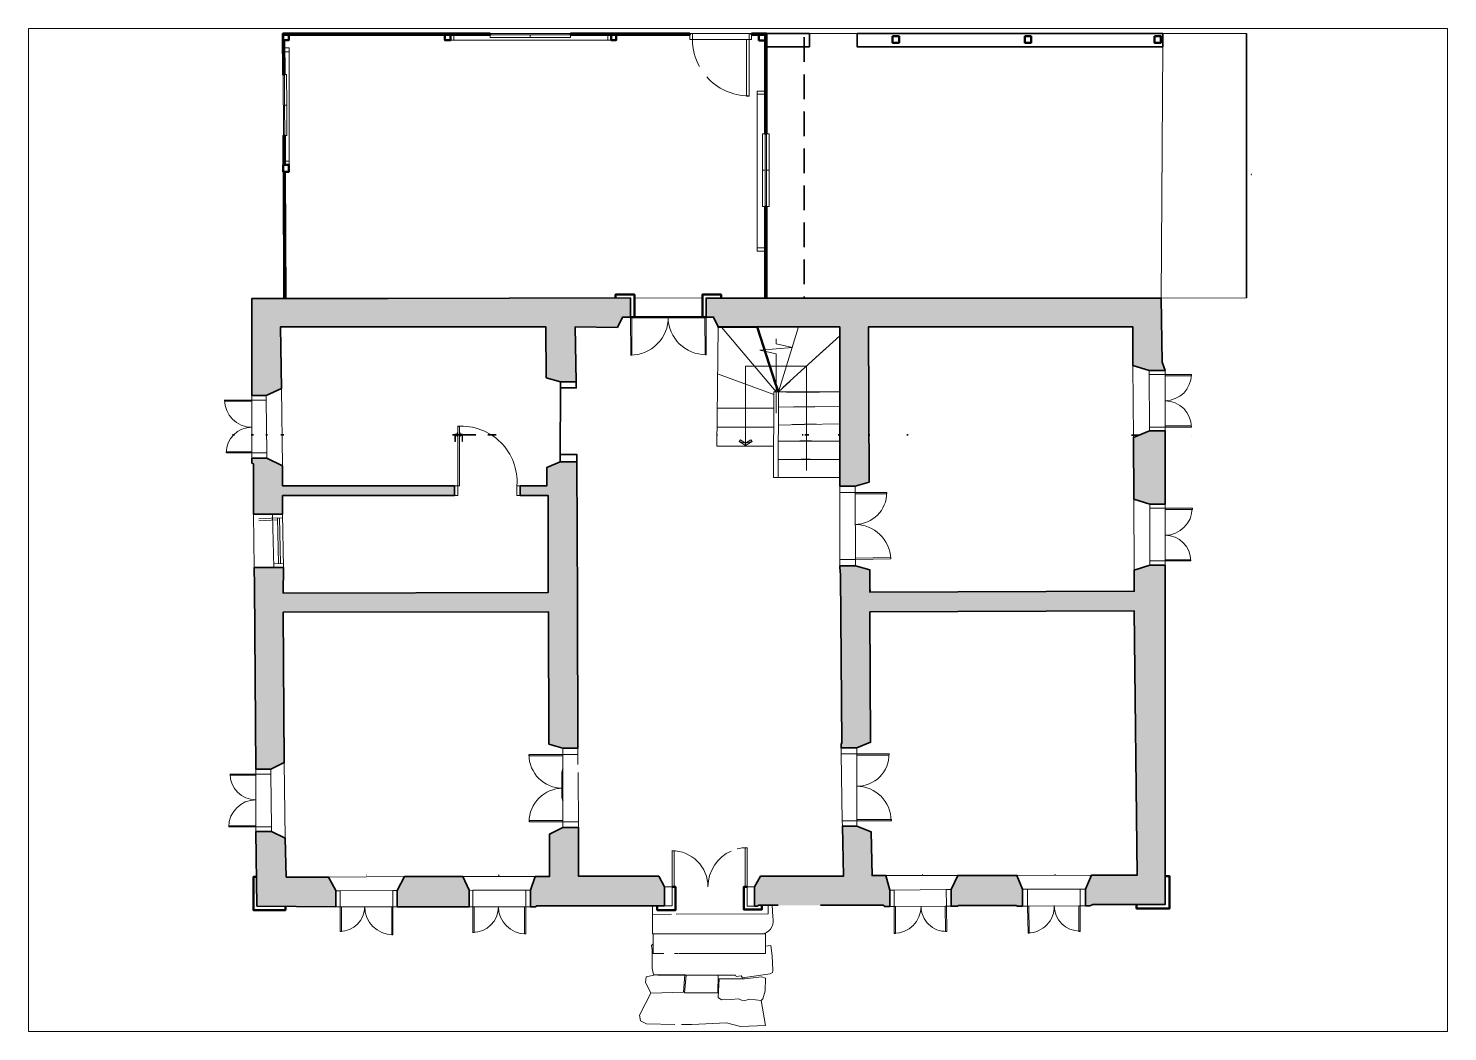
# Paper-space layout 'Layout2' of a CAD drawing. Header units: millimetres. Extents: x 30 to 267, y 21 to 189.
# The model-space entities are those that its viewports show. They can reach past a viewport. Long polylines and large blocks are cut down to what shows.
import ezdxf

# ---------------------------------------------------------------- set-up
doc = ezdxf.new("R2010")
doc.units = ezdxf.units.MM
doc.layers.get('0').update_dxf_attribs({"color": 250, "lineweight": 25})
for name, color, linetype, lineweight in [('A-ALV-___-___-EXI', 250, 'Continuous', 35), ('A-ESC-___-___-EXI', 250, 'Continuous', 25), ('A-JAN-___-___-EXI', 250, 'Continuous', 25), ('A-POR-___-___-EXI', 250, 'Continuous', 25)]:
    doc.layers.add(name, color=color, linetype=linetype, lineweight=lineweight)

msp = doc.modelspace()

# ---------------------------------------------------------------- hatches: boundary and pattern name
at = {"layer": 'A-ALV-___-___-EXI', "lineweight": 9}
for points in [[(546314, -807774), (546315, -807774), (546315, -807772)], [(541868, -814161), (541876, -814161), (541875, -814082), (541868, -814082), (541868, -814161)]]:
    msp.add_hatch(color=18, dxfattribs=at).paths.add_polyline_path(points)
at = {"layer": 'A-ALV-___-___-EXI'}
h = msp.add_hatch(color=11, dxfattribs=at)
h.paths.add_polyline_path([(533743, -818944), (533743, -818696), (533635, -818492), (532990, -818492), (532974, -817901), (532767, -817800), (532529, -817800), (532545, -818934), (533344, -818940)])
h.paths.add_polyline_path([(536704, -818944), (536784, -818944), (536803, -818928), (538684, -818928), (538744, -818931), (538744, -818642), (538656, -818480), (537438, -818480), (537438, -817736), (537197, -817736), (536997, -817838), (536997, -818483), (536777, -818483), (536704, -818689)])
h.paths.add_polyline_path([(535773, -818944), (535773, -818693), (535678, -818483), (534791, -818483), (534677, -818696), (534677, -818944)])
h.paths.add_polyline_path([(542094, -818940), (542170, -818940), (542170, -818689), (542110, -818470), (541903, -818470), (541890, -817806), (541668, -817717), (541452, -817717), (541465, -818480), (540206, -818477), (540114, -818642), (540114, -818937), (540155, -818937), (540181, -818921), (542072, -818921)])
h.paths.add_polyline_path([(543104, -818937), (543200, -818937), (543215, -818925), (544096, -818925), (544115, -818934), (544191, -818934), (544191, -818677), (544105, -818467), (543206, -818467), (543104, -818683)])
h.paths.add_polyline_path([(545217, -818928), (545259, -818909), (546361, -818909), (546361, -813751), (546129, -813751), (545888, -813824), (545891, -814145), (541868, -814161), (541868, -813821), (541652, -813761), (541414, -813761), (541414, -813783), (541423, -813897), (541442, -816456), (541430, -816462), (541430, -816529), (541668, -816529), (541878, -816443), (541868, -814460), (545891, -814444), (545936, -818461), (545240, -818461), (545151, -818674), (545151, -818928)])
h.paths.add_polyline_path([(532529, -816853), (532755, -816850), (532961, -816751), (532945, -814466), (536978, -814457), (536987, -816471), (537197, -816532), (537426, -816532), (537419, -814307), (537410, -812175), (537159, -812178), (536955, -812261), (536955, -812541), (536549, -812541), (536549, -812690), (536975, -812690), (536975, -814164), (532945, -814177), (532948, -813786), (532503, -813786), (532507, -814063)])
h.paths.add_polyline_path([(532932, -812973), (532932, -812690), (535548, -812690), (535548, -812541), (532932, -812541), (532932, -812236), (532694, -812121), (532469, -812121), (532469, -812197), (532491, -812210), (532491, -812973)])
h.paths.add_polyline_path([(546129, -812820), (546361, -812820), (546361, -811708), (546120, -811708), (545878, -811807), (545882, -812747)])
h.paths.add_polyline_path([(541411, -812547), (541643, -812547), (541859, -812487), (541846, -810126), (545869, -810126), (545869, -810710), (546117, -810787), (546361, -810787), (546317, -810659), (546298, -809687), (539377, -809687), (539377, -809976), (539491, -809976), (539560, -810126), (541411, -810126), (541411, -812429)])
h.paths.add_polyline_path([(532685, -811168), (532920, -811063), (532901, -810126), (536940, -810126), (536946, -810898), (537162, -810961), (537403, -810961), (537384, -810126), (538029, -810132), (538103, -809979), (538227, -809979), (538227, -809684), (534534, -809693), (532469, -809693), (532469, -811168)])

# ---------------------------------------------------------------- linework, layer by layer
at = {"layer": 'A-ALV-___-___-EXI', "color": 18, "lineweight": 9}
for p, q in [((536091, -805664), (537315, -805664)), ((540950, -805664), (541674, -805664)), ((535491, -805763), (537931, -805763)), ((532948, -807215), (532942, -806287)), ((540155, -806586), (540155, -808924)), ((540295, -807189), (540295, -808295))]:
    msp.add_line(p, q, dxfattribs=at)
at = {"layer": 'A-ALV-___-___-EXI', "color": 28, "lineweight": 35}
for p, q in [((540870, -806096), (540870, -805721)), ((540870, -806662), (540870, -806287)), ((540870, -807224), (540870, -806849)), ((540870, -807787), (540870, -807412)), ((540870, -808349), (540870, -807974)), ((540870, -808912), (540870, -808537)), ((540870, -809477), (540870, -809099)), ((540870, -809687), (540870, -809665)), ((535872, -811768), (535521, -811768)), ((536181, -811768), (536059, -811768))]:
    msp.add_line(p, q, dxfattribs=at)
at = {"layer": 'A-ALV-___-___-EXI'}
msp.add_line((547598, -805664), (547598, -809684), dxfattribs=at)
at = {"layer": 'A-ALV-___-___-EXI', "color": 38, "lineweight": 50}
for p, q in [((532961, -809693), (532952, -807765)), ((532971, -807765), (532980, -809693))]:
    msp.add_line(p, q, dxfattribs=at)
at = {"layer": 'A-ALV-___-___-EXI', "color": 38, "lineweight": 50, "flags": 128}
for points in [[(533031, -805683), (533031, -805763), (532942, -805763), (532942, -805683), (533031, -805683), (536091, -805683), (536091, -805664), (532939, -805664), (532942, -806287), (532964, -806287), (532961, -805763)], [(532948, -807660), (532948, -807215), (532967, -807215), (532971, -807660)], [(540276, -809687), (540276, -808295), (540295, -808295), (540295, -809687)], [(546361, -818477), (546425, -818477), (546425, -818972), (545926, -818972), (545926, -818909)]]:
    msp.add_lwpolyline(points, dxfattribs=at)
for points in [[(535402, -805683), (535491, -805683), (535491, -805763), (535402, -805763)], [(537315, -805683), (537315, -805664), (539129, -805664), (539129, -805683)], [(537931, -805683), (538010, -805683), (538010, -805763), (537931, -805763)], [(540295, -807189), (540276, -807189), (540276, -805683), (540070, -805683), (540070, -805664), (540295, -805664)], [(540181, -805683), (540276, -805683), (540276, -805769), (540181, -805769)], [(542215, -805705), (542313, -805705), (542313, -805804), (542215, -805804)], [(544226, -805705), (544321, -805705), (544321, -805804), (544226, -805804)], [(546196, -805705), (546295, -805705), (546295, -805804), (546196, -805804)], [(532942, -807660), (533031, -807660), (533031, -807765), (532942, -807765)]]:
    msp.add_lwpolyline(points, close=True, dxfattribs=at)
at = {"layer": 'A-ALV-___-___-EXI', "color": 248, "lineweight": 15, "flags": 128}
for points in [[(535491, -805683), (535491, -805763), (535541, -805763), (535541, -805683)], [(536091, -805683), (536091, -805724), (536701, -805724), (536701, -805683)], [(536701, -805683), (536701, -805724), (537315, -805724), (537315, -805683)], [(537880, -805683), (537880, -805763), (537931, -805763), (537931, -805683)], [(532961, -805883), (532961, -805944), (533034, -805944), (533034, -805883)], [(532964, -806751), (532999, -806751), (532999, -807215), (532967, -807215), (532964, -806751), (532999, -806751), (532996, -806287), (532964, -806287)], [(540276, -806538), (540155, -806538), (540155, -806586), (540276, -806586)], [(540276, -807189), (540235, -807189), (540235, -807742), (540276, -807742)], [(540337, -807189), (540295, -807189), (540295, -807742), (540337, -807742)], [(532971, -807602), (532971, -807660), (533034, -807660), (533034, -807602)], [(540276, -807742), (540235, -807742), (540235, -808295), (540276, -808295)], [(540337, -807742), (540295, -807742), (540295, -808295), (540337, -808295)], [(540276, -808924), (540155, -808924), (540155, -808975), (540276, -808975)]]:
    msp.add_lwpolyline(points, close=True, dxfattribs=at)
at = {"layer": 'A-ALV-___-___-EXI', "color": 28, "lineweight": 35, "flags": 128}
for points in [[(540295, -805664), (540950, -805664), (540950, -805864), (540295, -805864)], [(547672, -807808), (547671, -807806), (547672, -807804)]]:
    msp.add_lwpolyline(points, dxfattribs=at)
msp.add_lwpolyline([(546326, -805664), (541674, -805664), (541674, -805864), (546326, -805864)], close=True, dxfattribs=at)
at = {"layer": 'A-ALV-___-___-EXI', "color": 248, "lineweight": 15, "flags": 128}
for points in [[(546326, -805664), (547598, -805664), (547598, -807410)], [(547598, -807896), (547598, -809684), (546298, -809687), (546326, -805861)]]:
    msp.add_lwpolyline(points, dxfattribs=at)
at = {"layer": 'A-ALV-___-___-EXI', "color": 18, "lineweight": 9, "flags": 128}
msp.add_lwpolyline([(532961, -805883), (533034, -805883), (533034, -807602), (532971, -807602)], dxfattribs=at)
at = {"layer": 'A-ALV-___-___-EXI', "color": 18, "lineweight": 9}
for points in [[(546315, -807776), (546314, -807774), (546315, -807772)], [(541876, -814161), (541875, -814082), (541868, -814082)]]:
    msp.add_lwpolyline(points, dxfattribs=at)
at = {"layer": 'A-ALV-___-___-EXI', "color": 253, "lineweight": 9, "flags": 128}
msp.add_lwpolyline([(547672, -807804), (547671, -807806), (547672, -807806), (547671, -807806), (547672, -807806), (547671, -807806), (547672, -807808)], dxfattribs=at)
at = {"layer": 'A-ALV-___-___-EXI'}
for points in [[(534534, -809693), (532469, -809693), (532469, -811168), (532685, -811168), (532920, -811063), (532901, -810126), (535239, -810126), (536940, -810126), (536946, -810898), (537162, -810961), (537403, -810961), (537384, -810126), (538029, -810132), (538103, -809979), (538227, -809979), (538227, -809684)], [(541859, -812487), (541846, -810126), (545869, -810126), (545869, -810710), (546117, -810787), (546361, -810787), (546317, -810659), (546298, -809687), (539377, -809687), (539377, -809976), (539491, -809976), (539560, -810126), (541411, -810126), (541411, -812547), (541643, -812547)], [(545882, -812747), (546129, -812820), (546361, -812820), (546361, -811708), (546120, -811708), (545878, -811807)], [(532932, -812690), (535548, -812690), (535548, -812541), (532932, -812541), (532932, -812236), (532694, -812121), (532469, -812121), (532469, -812197), (532491, -812210), (532491, -812973), (532932, -812973)], [(541423, -813897), (541442, -816456), (541430, -816462), (541430, -816529), (541668, -816529), (541878, -816443), (541868, -814460), (545891, -814444), (545936, -818461), (545240, -818461), (545151, -818674), (545151, -818928), (545217, -818928), (545259, -818909), (546361, -818909), (546361, -813751), (546129, -813751), (545888, -813824), (545891, -814145), (541868, -814161), (541868, -813821), (541652, -813761), (541414, -813761), (541414, -813783)], [(533743, -818696), (533635, -818492), (532990, -818492), (532974, -817901), (532767, -817800), (532529, -817800), (532545, -818934), (533743, -818944)], [(536784, -818944), (536803, -818928), (538684, -818928), (538744, -818931), (538744, -818642), (538656, -818480), (537438, -818480), (537438, -817736), (537197, -817736), (536997, -817838), (536997, -818483), (536777, -818483), (536704, -818689), (536704, -818944)], [(544191, -818677), (544105, -818467), (543206, -818467), (543104, -818683), (543104, -818937), (543200, -818937), (543215, -818925), (544096, -818925), (544115, -818934), (544191, -818934)], [(535678, -818483), (534791, -818483), (534677, -818696), (534677, -818944), (535773, -818944), (535773, -818693)]]:
    msp.add_lwpolyline(points, close=True, dxfattribs=at)
for points in [[(537403, -810961), (537403, -811053), (537162, -811053), (537162, -810961), (537159, -812178), (536955, -812261), (536955, -812541), (536549, -812541), (536549, -812690), (536975, -812690), (536975, -814164), (532945, -814177), (532948, -813786), (532503, -813786), (532507, -814063), (532529, -816853), (532755, -816850), (532961, -816751), (532945, -814466), (536978, -814457), (536987, -816471), (537197, -816532), (537426, -816532), (537419, -814307), (537410, -812175), (537159, -812178), (537159, -812064), (537410, -812064), (537410, -812175)], [(541117, -818921), (542072, -818921), (542094, -818940), (542170, -818940), (542170, -818689), (542110, -818470), (541903, -818470), (541890, -817806), (541668, -817717), (541452, -817717), (541465, -818480), (540206, -818477), (540114, -818642), (540114, -818937), (540155, -818937), (540181, -818921), (540473, -818921)]]:
    msp.add_lwpolyline(points, dxfattribs=at)
at = {"layer": 'A-ESC-___-___-EXI', "color": 248, "lineweight": 15}
for p, q in [((540445, -811111), (539612, -810129)), ((540829, -810790), (541411, -810259)), ((540406, -811155), (539552, -810837)), ((540829, -811111), (540854, -811111)), ((540879, -811111), (541411, -811111)), ((540476, -811346), (540854, -811341)), ((540879, -811340), (541411, -811333)), ((539545, -811362), (540406, -811362)), ((539542, -811651), (540403, -811651)), ((540476, -811619), (540854, -811610)), ((540879, -811609), (541411, -811597)), ((540473, -811864), (540854, -811864)), ((540879, -811864), (541411, -811864)), ((540473, -812143), (540854, -812143)), ((540879, -812143), (541411, -812143)), ((541117, -812417), (541411, -812417)), ((538560, -819061), (538850, -819059)), ((540394, -819096), (540381, -818921)), ((538894, -819655), (538946, -819655)), ((538735, -819977), (538735, -819983)), ((538804, -819984), (538806, -819977)), ((538894, -819977), (538894, -819983))]:
    msp.add_line(p, q, dxfattribs=at)
at = {"layer": 'A-ESC-___-___-EXI', "color": 18, "lineweight": 9}
for p, q in [((540441, -810126), (540441, -810132)), ((538951, -819974), (538951, -819984)), ((538950, -820243), (538950, -820249))]:
    msp.add_line(p, q, dxfattribs=at)
at = {"layer": 'A-ESC-___-___-EXI'}
for p, q in [((541210, -810442), (540545, -811048)), ((540602, -811111), (541102, -811111)), ((540712, -811343), (541032, -811338)), ((541053, -811605), (540693, -811614)), ((540982, -811864), (540802, -811864)), ((540962, -812143), (540822, -812143))]:
    msp.add_line(p, q, dxfattribs=at)
at = {"layer": 'A-ESC-___-___-EXI', "color": 28, "lineweight": 35}
for p, q in [((539548, -811768), (539535, -811768)), ((540854, -811768), (540837, -811768)), ((540940, -811768), (540879, -811768)), ((541411, -811768), (541386, -811768))]:
    msp.add_line(p, q, dxfattribs=at)
at = {"layer": 'A-ESC-___-___-EXI', "color": 248, "lineweight": 15, "flags": 128}
for points in [[(539561, -810129), (539539, -811940), (540403, -811940)], [(540781, -810126), (540476, -811111), (540654, -811111)], [(541210, -812417), (540403, -812417), (540473, -812417), (540476, -811111), (540654, -810949)], [(538560, -818928), (538560, -819357), (540263, -819357)], [(538922, -819059), (540321, -819049), (540321, -818921)], [(540279, -819544), (540362, -819532), (540384, -819690), (540387, -819795), (540394, -819913), (540387, -819945), (540352, -819964), (539930, -820024), (539908, -819992), (539834, -820005), (539825, -819983), (538643, -819983), (538605, -819980), (538579, -819976), (538557, -819881), (538557, -819598), (538544, -819532), (538570, -819506)], [(538570, -819357), (538570, -819655), (538735, -819655)], [(538958, -819655), (540279, -819655), (540279, -819350)], [(538535, -820256), (538363, -820593), (538379, -820679), (538468, -820726), (538899, -820732)], [(539004, -820734), (539158, -820736), (539685, -820707), (539901, -820764), (540282, -820749), (540216, -820367)]]:
    msp.add_lwpolyline(points, dxfattribs=at)
at = {"layer": 'A-ESC-___-___-EXI', "color": 38, "lineweight": 50, "flags": 128}
msp.add_lwpolyline([(539560, -810126), (539561, -810129), (540155, -810126), (540432, -810993), (540476, -811111)], dxfattribs=at)
at = {"layer": 'A-ESC-___-___-EXI', "color": 18, "lineweight": 9, "flags": 128}
for points in [[(540441, -810307), (540441, -810383), (540689, -810437), (540194, -810481), (540441, -810535), (540441, -811435)], [(539977, -811934), (539977, -810720), (540905, -810720), (540905, -812307)]]:
    msp.add_lwpolyline(points, dxfattribs=at)
at = {"layer": 'A-ESC-___-___-EXI', "color": 248, "lineweight": 15, "flags": 128}
for points in [[(540473, -812417), (540476, -811111), (540406, -811111), (540403, -812417)], [(538605, -819980), (538465, -820011), (538455, -820091), (538535, -820256), (539034, -820243), (539056, -819976)], [(539075, -819983), (539046, -820253), (539555, -820253), (539561, -819983)], [(539574, -820040), (539962, -820040), (540225, -820011), (540279, -820030), (540276, -820221), (540241, -820345), (540216, -820367), (540041, -820348), (539968, -820367), (539917, -820364), (539873, -820342), (539749, -820355), (539656, -820348), (539612, -820358), (539561, -820326)]]:
    msp.add_lwpolyline(points, close=True, dxfattribs=at)
at = {"layer": 'A-ESC-___-___-EXI', "color": 18, "lineweight": 9, "flags": 128}
for points in [[(539977, -811892), (539882, -811870), (539898, -811845), (539977, -811892), (540076, -811870), (540060, -811845)], [(539977, -811930), (540076, -811870), (539977, -811892), (539977, -811930), (539977, -811892), (539882, -811870)]]:
    msp.add_lwpolyline(points, close=True, dxfattribs=at)
at = {"layer": 'A-ESC-___-___-EXI', "color": 248, "lineweight": 15}
msp.add_open_spline([(540261, -819352), (540367, -819317), (540424, -819202), (540390, -819095)], degree=3, dxfattribs=at)
at = {"layer": 'A-JAN-___-___-EXI', "color": 18, "lineweight": 9}
for p, q in [((545869, -810710), (545878, -811807)), ((546120, -811651), (546117, -810850)), ((546361, -811651), (546361, -810850)), ((532920, -811063), (532932, -812236)), ((545888, -813824), (545882, -812747)), ((532491, -812973), (532503, -813786)), ((546129, -813685), (546129, -812884)), ((546361, -813685), (546361, -812884)), ((532529, -817730), (532529, -816926)), ((532755, -816926), (532767, -817730)), ((532961, -816751), (532974, -817901)), ((542110, -818470), (543206, -818467)), ((544105, -818467), (545240, -818461)), ((533635, -818492), (534791, -818483)), ((535678, -818483), (536777, -818483)), ((543031, -818683), (542237, -818689)), ((544267, -818677), (545065, -818674)), ((534613, -818696), (533810, -818702)), ((533810, -818944), (534613, -818944)), ((535827, -818944), (536634, -818944)), ((542240, -818940), (543034, -818937)), ((545065, -818928), (544267, -818934))]:
    msp.add_line(p, q, dxfattribs=at)
at = {"layer": 'A-JAN-___-___-EXI', "color": 28, "lineweight": 35}
for p, q in [((532203, -811768), (532173, -811768)), ((532494, -811768), (532458, -811768)), ((532706, -811768), (532681, -811768)), ((532955, -811768), (532906, -811768)), ((541870, -811768), (541855, -811768)), ((542449, -811768), (542430, -811768)), ((545964, -811772), (545849, -811772)), ((546364, -811772), (546361, -811772)), ((546761, -811772), (546759, -811772))]:
    msp.add_line(p, q, dxfattribs=at)
at = {"layer": 'A-JAN-___-___-EXI', "color": 251, "lineweight": 9}
msp.add_line((532859, -813059), (532573, -813074), dxfattribs=at)
at = {"layer": 'A-JAN-___-___-EXI', "color": 248, "lineweight": 15}
for p, q in [((532888, -813030), (532904, -813723)), ((534213, -818456), (534210, -818461)), ((536231, -818456), (536221, -818473)), ((542671, -818448), (542669, -818451)), ((544689, -818448), (544680, -818464)), ((535773, -818693), (535827, -818696))]:
    msp.add_line(p, q, dxfattribs=at)
at = {"layer": 'A-JAN-___-___-EXI', "color": 248, "lineweight": 15, "flags": 128}
for points in [[(546361, -810787), (546361, -810850), (546117, -810850), (546117, -810787)], [(532469, -812042), (532469, -811238), (532055, -811238), (532055, -811257), (532469, -811257), (532469, -811238), (532469, -811168)], [(532685, -811168), (532685, -811238), (532469, -811238), (532685, -811238), (532694, -812042)], [(546361, -811708), (546361, -811651), (546120, -811651), (546120, -811708)], [(546761, -811629), (546361, -811629), (546361, -811651), (546761, -811651)], [(532469, -812121), (532469, -812042), (532081, -812042), (532081, -812023), (532469, -812023), (532469, -812042), (532694, -812042), (532694, -812121)], [(546361, -812820), (546361, -812884), (546129, -812884), (546129, -812820)], [(546129, -813751), (546129, -813685), (546361, -813685), (546361, -813751)], [(532755, -816850), (532755, -816926), (532529, -816926), (532529, -816853)], [(532767, -817800), (532767, -817730), (532529, -817730), (532529, -817711), (532119, -817711), (532119, -817730), (532529, -817730), (532529, -817800)], [(543104, -818683), (543031, -818683), (543034, -818937), (543104, -818937)], [(544191, -818677), (544267, -818677), (544267, -818934), (544191, -818934)], [(545151, -818674), (545065, -818674), (545065, -818928), (545151, -818928)], [(533743, -818702), (533810, -818702), (533810, -818944), (533743, -818944)], [(534677, -818944), (534613, -818944), (534613, -818696), (534677, -818696)], [(536634, -818689), (535827, -818693), (535827, -818944), (535773, -818944)], [(536704, -818689), (536634, -818689), (536634, -818944), (536704, -818944)], [(542170, -818689), (542240, -818689), (542240, -818940), (542170, -818940)]]:
    msp.add_lwpolyline(points, dxfattribs=at)
for points in [[(546762, -810850), (546361, -810850), (546361, -810869), (546762, -810869)], [(532948, -813786), (532948, -813723), (532799, -813726), (532799, -813786), (532780, -812973), (532783, -813033), (532932, -813027), (532932, -812973)], [(546775, -812903), (546361, -812903), (546361, -812884), (546775, -812884)], [(546361, -813666), (546752, -813666), (546752, -813685), (546361, -813685)], [(532529, -816945), (532529, -816926), (532135, -816926), (532135, -816945)], [(533810, -818944), (533832, -818944), (533832, -819319), (533810, -819319)], [(534594, -818944), (534613, -818944), (534613, -819369), (534594, -819369)], [(535850, -818944), (535850, -819335), (535827, -819335), (535827, -818944)], [(536634, -818944), (536612, -818944), (536612, -819357), (536634, -819357)], [(542259, -818940), (542259, -819350), (542240, -819350), (542240, -818940)], [(543034, -818937), (543038, -819322), (543018, -819322), (543012, -818937)], [(544293, -819344), (544286, -818934), (544267, -818934), (544274, -819344)], [(545046, -818928), (545046, -819319), (545065, -819319), (545065, -818928)]]:
    msp.add_lwpolyline(points, close=True, dxfattribs=at)
at = {"layer": 'A-JAN-___-___-EXI', "color": 248, "lineweight": 15}
msp.add_lwpolyline([(532573, -813043), (532856, -813030), (532872, -813726)], dxfattribs=at)
at = {"layer": 'A-JAN-___-___-EXI', "color": 38, "lineweight": 50, "flags": 128}
msp.add_lwpolyline([(532538, -818489), (532491, -818489), (532491, -818994), (532977, -818994), (532977, -818938)], dxfattribs=at)
at = {"layer": 'A-JAN-___-___-EXI', "color": 18, "lineweight": 9}
for points in [[(546360, -811247), (546580, -811247), (546759, -811069), (546759, -810848)], [(546759, -811649), (546759, -811429), (546580, -811250), (546360, -811250)], [(544674, -818926), (544674, -819141), (544848, -819315), (545063, -819315)]]:
    msp.add_open_spline(points, degree=3, dxfattribs=at)
for points, knots in [([(532052, -811236), (532052, -811465), (532238, -811651), (532467, -811651), (532252, -811651), (532078, -811825), (532078, -812040)], [0, 0, 0, 0, 1, 1, 1, 2, 2, 2, 2]), ([(546749, -813683), (546749, -813468), (546575, -813294), (546360, -813294), (546587, -813294), (546771, -813109), (546771, -812882)], [0, 0, 0, 0, 1, 1, 1, 2, 2, 2, 2]), ([(532135, -816924), (532135, -817141), (532311, -817317), (532527, -817317), (532300, -817317), (532116, -817501), (532116, -817728)], [0, 0, 0, 0, 1, 1, 1, 2, 2, 2, 2]), ([(533808, -819319), (534016, -819319), (534184, -819150), (534184, -818942), (534184, -819178), (534376, -819369), (534612, -819369)], [0, 0, 0, 0, 1, 1, 1, 2, 2, 2, 2]), ([(535826, -819335), (536043, -819335), (536218, -819159), (536218, -818942), (536218, -819171), (536404, -819357), (536633, -819357)], [0, 0, 0, 0, 1, 1, 1, 2, 2, 2, 2]), ([(542238, -819347), (542464, -819347), (542647, -819165), (542647, -818939), (542647, -819041), (542688, -819140), (542762, -819211), (542835, -819283), (542935, -819321), (543037, -819318)], [0, 0, 0, 0, 1, 1, 1, 2, 2, 2, 3, 3, 3, 3]), ([(544272, -819341), (544381, -819341), (544485, -819297), (544561, -819219), (544636, -819141), (544677, -819035), (544674, -818926)], [0, 0, 0, 0, 1, 1, 1, 2, 2, 2, 2])]:
    msp.add_open_spline(points, degree=3, knots=knots, dxfattribs=at)
at = {"layer": 'A-POR-___-___-EXI', "color": 18, "lineweight": 9}
for p, q in [((539170, -805664), (540031, -805664)), ((538287, -809684), (539320, -809687)), ((541414, -813662), (541411, -812645)), ((541643, -812645), (541652, -813662)), ((537197, -817654), (537197, -816630)), ((537426, -816630), (537428, -816781)), ((541449, -817638), (541430, -816618)), ((541668, -816618), (541668, -817638)), ((537430, -817003), (537438, -817654))]:
    msp.add_line(p, q, dxfattribs=at)
at = {"layer": 'A-POR-___-___-EXI', "color": 248, "lineweight": 15}
for p, q in [((537184, -816916), (537184, -817266)), ((537432, -817266), (537432, -816916))]:
    msp.add_line(p, q, dxfattribs=at)
at = {"layer": 'A-POR-___-___-EXI', "color": 248, "lineweight": 15, "flags": 128}
for points in [[(539170, -805753), (539129, -805753), (539129, -805664), (539170, -805664)], [(540031, -805753), (540070, -805753), (540070, -805664), (540031, -805664)], [(539990, -806614), (539990, -805753), (540031, -805753), (540031, -806614)], [(538249, -810555), (538246, -809979), (538227, -809979), (538230, -810555)], [(539377, -809976), (539380, -810551), (539361, -810551), (539358, -809976)], [(542126, -812665), (541643, -812665), (541643, -812645), (542126, -812645)], [(541652, -813643), (542186, -813631), (542186, -813653), (541652, -813662)], [(536689, -817634), (537197, -817634), (537197, -817654), (536689, -817654)], [(542195, -817638), (541668, -817638), (541668, -817619), (542195, -817619)], [(538891, -818642), (538891, -818095), (538859, -818095), (538859, -818642)], [(540003, -818642), (540000, -818048), (539971, -818048), (539971, -818642)]]:
    msp.add_lwpolyline(points, close=True, dxfattribs=at)
at = {"layer": 'A-POR-___-___-EXI', "color": 18, "lineweight": 9, "flags": 128}
msp.add_lwpolyline([(539129, -805753), (539170, -805753), (540031, -805753)], dxfattribs=at)
at = {"layer": 'A-POR-___-___-EXI', "color": 38, "lineweight": 50, "flags": 128}
for points in [[(538227, -809976), (538287, -809976), (538287, -809633), (538001, -809633), (538001, -809684)], [(538227, -809979), (539377, -809976), (539320, -809976), (539320, -809633), (539606, -809633), (539606, -809687)], [(538633, -818928), (538633, -818994), (538913, -818994), (538913, -818642), (538859, -818642)], [(540225, -818921), (540225, -818985), (539949, -818985), (539949, -818642), (540003, -818642)]]:
    msp.add_lwpolyline(points, dxfattribs=at)
at = {"layer": 'A-POR-___-___-EXI', "color": 248, "lineweight": 15, "flags": 128}
for points in [[(535548, -812690), (535599, -812690), (535599, -812541), (535599, -811638), (535627, -811638), (535627, -812541), (535599, -812541), (535548, -812541)], [(535592, -811756), (535557, -811756), (535557, -811870), (535564, -811870), (535564, -811775), (535592, -811775)], [(535599, -811737), (535592, -811737), (535592, -811791), (535599, -811791)], [(535627, -811737), (535637, -811737), (535637, -811791), (535627, -811791)], [(535637, -811756), (535672, -811756), (535672, -811870), (535665, -811870), (535665, -811775), (535637, -811775)], [(536549, -812541), (536498, -812541), (536498, -812690), (536549, -812690)], [(541411, -812547), (541411, -812645), (541643, -812645), (541643, -812547)], [(541652, -813761), (541652, -813662), (541414, -813662), (541414, -813761)], [(537426, -816532), (537426, -816630), (537197, -816630), (536685, -816630), (536685, -816649), (537197, -816649), (537197, -816630), (537197, -816532)], [(541430, -816529), (541430, -816618), (541668, -816618), (542164, -816618)], [(542164, -816637), (541668, -816637), (541668, -816618), (541668, -816529)], [(537438, -817736), (537438, -817654), (537197, -817654), (537197, -817736)], [(541452, -817717), (541449, -817638), (541668, -817638), (541668, -817717)], [(538744, -818928), (538859, -818931), (538859, -818642), (538744, -818642)], [(540114, -818937), (540003, -818937), (540003, -818642), (540114, -818642)]]:
    msp.add_lwpolyline(points, dxfattribs=at)
at = {"layer": 'A-POR-___-___-EXI', "color": 18, "lineweight": 9}
for points in [[(539170, -805751), (539170, -805901), (539208, -806041), (539275, -806164)], [(539389, -806324), (539546, -806500), (539775, -806611), (540030, -806611)], [(538799, -809975), (538801, -810293), (539059, -810549), (539377, -810548)], [(542192, -817636), (542192, -817346), (541957, -817110), (541666, -817110)], [(539758, -818096), (539550, -818189), (539405, -818398), (539405, -818640)], [(539998, -818044), (539947, -818045), (539898, -818051), (539851, -818064)]]:
    msp.add_open_spline(points, degree=3, dxfattribs=at)
for points in [[(538228, -810555), (538381, -810555), (538528, -810493), (538635, -810385), (538743, -810277), (538803, -810129), (538802, -809976)], [(536499, -812539), (536516, -812295), (536427, -812055), (536254, -811882), (536081, -811709), (535841, -811620), (535597, -811637)], [(542185, -813651), (542174, -813359), (541933, -813128), (541641, -813128), (541909, -813128), (542126, -812912), (542126, -812644)], [(536682, -816629), (536682, -816912), (536912, -817142), (537195, -817142), (536914, -817142), (536685, -817370), (536685, -817652)], [(541665, -817110), (541798, -817113), (541925, -817062), (542019, -816968), (542112, -816874), (542163, -816747), (542160, -816615)], [(539405, -818640), (539406, -818495), (539348, -818356), (539245, -818253), (539142, -818150), (539003, -818092), (538857, -818092)]]:
    msp.add_open_spline(points, degree=3, knots=[0, 0, 0, 0, 1, 1, 1, 2, 2, 2, 2], dxfattribs=at)
at = {"layer": 'A-POR-___-___-EXI', "color": 248, "lineweight": 15}
for points in [[(537205, -816841), (537190, -816861), (537181, -816887), (537181, -816915)], [(537432, -816915), (537432, -816911), (537432, -816907), (537432, -816904)], [(537181, -817264), (537181, -817292), (537190, -817318), (537205, -817338)], [(537432, -817275), (537432, -817272), (537432, -817268), (537432, -817264)]]:
    msp.add_open_spline(points, degree=3, dxfattribs=at)

psp = doc.layouts.new('Layout2')

# ---------------------------------------------------------------- viewports
at = {"layer": '0'}
psp.add_viewport(center=(148.5, 104.94), size=(237.6, 167.9109), view_center_point=(539862.35, -813214.28), view_height=15257.4091, dxfattribs=at)

doc.saveas('drawing.dxf')
